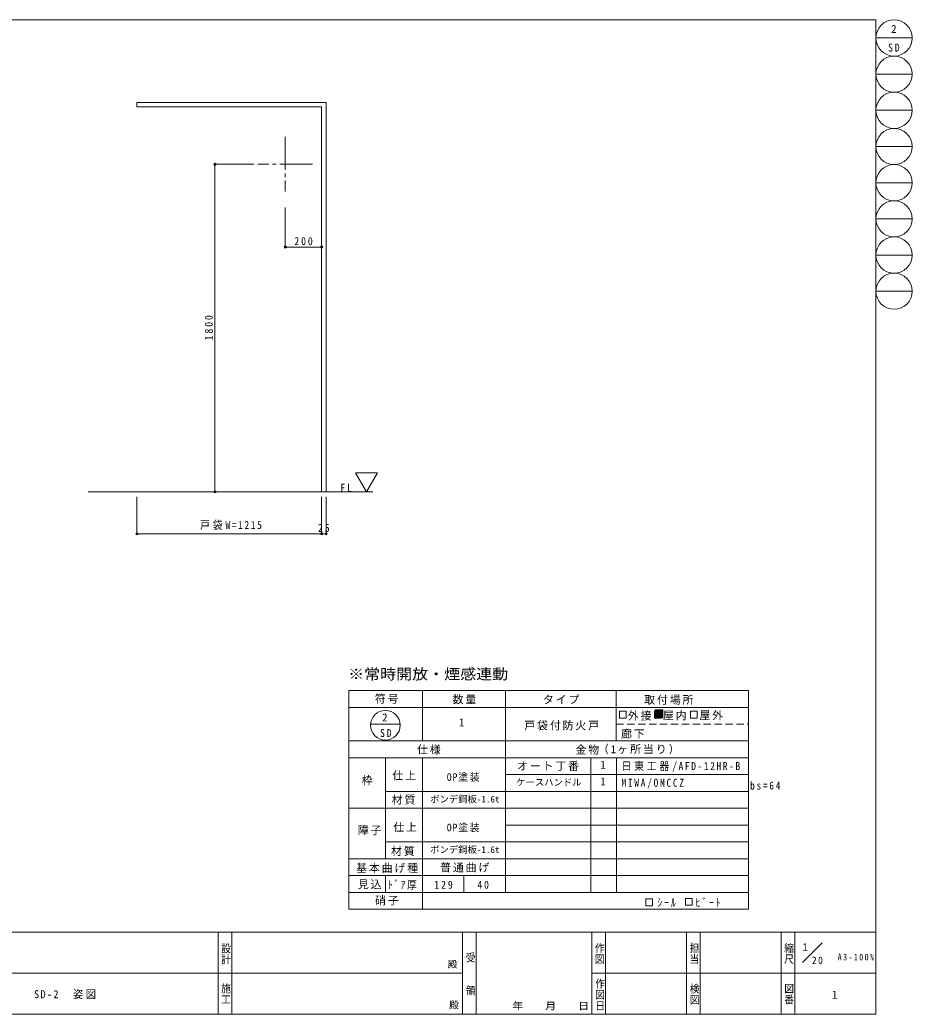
# Model space of a CAD drawing. Units: millimetres on the paper, with parts at other scales. Extents: x 412 to 1654, y -812 to -538.
# Drawn here: x 568.6 to 813.8, y -811.7 to -538.5 of the extents above; entities that cross this region are included whole.
import ezdxf
from ezdxf.enums import TextEntityAlignment as Align

# ---------------------------------------------------------------- set-up
doc = ezdxf.new("R2010")
doc.units = ezdxf.units.MM
doc.header["$PDMODE"] = 32
doc.header["$PDSIZE"] = 0.6
doc.linetypes.add('CHAIN2', pattern=[12, 9, -1, 1, -1])
doc.linetypes.add('DASHED2', pattern=[3, 2, -1])
doc.layers.add('1-9_hojyosen', color=7, linetype='Continuous', lineweight=9)
doc.layers.add('F-0', color=5, linetype='Continuous', lineweight=9)
doc.styles.add('@ＭＳ ゴシック', font='')
doc.styles.add('ＭＳ ゴシック', font='')
doc.styles.get('@ＭＳ ゴシック').set_extended_font_data('@MS Gothic')
doc.styles.get('ＭＳ ゴシック').set_extended_font_data('MS Gothic')

msp = doc.modelspace()

# ---------------------------------------------------------------- linework, layer by layer
at = {"layer": '1-9_hojyosen'}
for p, q in [((600.783, -561.195), (652.783, -561.195)), ((600.783, -561.195), (600.783, -562.445)), ((600.783, -562.445), (651.533, -562.445)), ((651.533, -562.445), (651.533, -668.195)), ((652.783, -561.195), (652.783, -668.195)), ((665.618, -668.195), (587.373, -668.195))]:
    msp.add_line(p, q, dxfattribs=at)
at = {"layer": '1-9_hojyosen', "linetype": 'CHAIN2'}
for p, q in [((641.533, -570.695), (641.533, -585.695)), ((649.033, -578.195), (634.033, -578.195))]:
    msp.add_line(p, q, dxfattribs=at)
at = {"layer": '1-9_hojyosen', "color": 3}
for p, q in [((622.208, -578.195), (632.927, -578.195)), ((622.208, -668.195), (622.208, -578.195)), ((641.533, -600.954), (641.533, -590.083)), ((651.533, -600.954), (651.533, -590.083)), ((651.533, -600.954), (641.533, -600.954)), ((622.208, -668.195), (632.927, -668.195)), ((600.783, -679.747), (600.783, -669.608)), ((651.533, -679.747), (651.533, -669.608)), ((652.783, -679.747), (652.783, -669.608)), ((651.533, -679.747), (600.783, -679.747)), ((652.783, -679.747), (651.533, -679.747))]:
    msp.add_line(p, q, dxfattribs=at)
at = {"layer": '1-9_hojyosen', "color": 5}
for p, q in [((658.979, -722.78), (658.979, -782.886)), ((768.808, -722.78), (658.979, -722.78)), ((679.253, -722.78), (679.253, -736.651)), ((702.02, -778.263), (702.02, -722.78)), ((732.515, -722.78), (732.515, -736.651)), ((768.808, -782.886), (768.808, -722.78)), ((768.808, -727.403), (658.979, -727.403)), ((768.808, -727.403), (658.979, -727.403)), ((664.968, -732.027), (673.104, -732.027)), ((768.808, -736.651), (658.979, -736.651)), ((702.02, -778.263), (702.02, -736.651)), ((768.808, -741.274), (658.979, -741.274)), ((669.116, -741.274), (669.116, -769.016)), ((679.253, -741.274), (679.253, -782.886)), ((725.487, -778.263), (725.487, -741.274)), ((732.578, -778.263), (732.578, -741.274)), ((768.808, -745.898), (702.02, -745.898)), ((768.808, -750.521), (669.116, -750.521)), ((768.808, -755.145), (658.979, -755.145)), ((702.02, -759.769), (768.808, -759.769)), ((768.808, -764.392), (669.116, -764.392)), ((768.808, -769.016), (658.979, -769.016)), ((768.808, -773.639), (658.979, -773.639)), ((669.116, -773.639), (669.116, -778.263)), ((690.637, -773.639), (690.637, -778.263)), ((658.979, -778.263), (768.808, -778.263)), ((658.979, -778.263), (768.808, -778.263)), ((658.979, -782.886), (768.808, -782.886))]:
    msp.add_line(p, q, dxfattribs=at)
at = {"layer": '1-9_hojyosen', "color": 5, "linetype": 'DASHED2'}
for p, q in [((732.515, -732.027), (768.808, -732.027)), ((658.979, -778.263), (702.02, -778.263))]:
    msp.add_line(p, q, dxfattribs=at)
at = {"layer": '1-9_hojyosen'}
msp.add_lwpolyline([(663.881, -668.191), (660.85, -662.941), (666.912, -662.941)], close=True, dxfattribs=at)
at = {"layer": '1-9_hojyosen', "color": 5}
for points in [[(733.365, -730.34), (735.24, -730.34), (735.24, -728.465), (733.365, -728.465)], [(742.987, -730.34), (744.862, -730.34), (744.862, -728.465), (742.987, -728.465)], [(752.897, -730.34), (754.772, -730.34), (754.772, -728.465), (752.897, -728.465)], [(740.621, -781.894), (742.496, -781.894), (742.496, -780.019), (740.621, -780.019)], [(751.509, -781.8), (753.384, -781.8), (753.384, -779.925), (751.509, -779.925)]]:
    msp.add_lwpolyline(points, close=True, dxfattribs=at)
msp.add_circle((669.036, -732.32), 4.079, dxfattribs=at)
at = {"layer": '1-9_hojyosen', "color": 134}
for p in [(622.208, -578.195), (641.533, -600.954), (651.533, -600.954), (622.208, -668.195), (600.783, -679.747), (651.533, -679.747), (652.783, -679.747)]:
    msp.add_point(p, dxfattribs=at)
at = {"layer": 'F-0'}
for p, q in [((411.866, -538.527), (803.866, -538.527)), ((803.866, -538.527), (803.866, -811.69)), ((803.866, -543.497), (813.806, -543.497)), ((803.866, -553.437), (813.806, -553.437)), ((803.866, -563.377), (813.806, -563.377)), ((803.866, -573.317), (813.806, -573.317)), ((803.866, -583.257), (813.806, -583.257)), ((803.866, -593.197), (813.806, -593.197)), ((803.866, -603.137), (813.806, -603.137)), ((803.866, -613.077), (813.806, -613.077)), ((557.416, -789.19), (623.091, -789.19)), ((623.091, -789.19), (690.266, -789.19)), ((690.266, -789.19), (777.833, -789.19)), ((694.016, -789.19), (694.016, -811.69)), ((725.766, -789.19), (725.766, -811.69)), ((729.516, -789.19), (729.516, -811.69)), ((751.8, -789.19), (751.8, -811.69)), ((755.55, -789.19), (755.55, -811.69)), ((777.833, -789.19), (803.866, -789.19)), ((789.08, -792.131), (783.713, -797.498)), ((623.091, -800.44), (557.416, -800.44)), ((690.266, -800.44), (623.091, -800.44)), ((725.766, -800.44), (777.833, -800.44)), ((777.833, -800.44), (803.866, -800.44)), ((803.866, -811.69), (411.866, -811.69))]:
    msp.add_line(p, q, dxfattribs=at)
for points in [[(623.091, -789.19), (623.091, -800.44), (623.091, -811.69)], [(626.841, -789.19), (626.841, -800.44), (626.841, -811.69)], [(690.266, -789.19), (690.266, -800.44), (690.266, -811.69)], [(777.833, -789.19), (777.833, -800.44), (777.833, -811.69)], [(781.583, -789.19), (781.583, -800.44), (781.583, -811.69)]]:
    msp.add_lwpolyline(points, dxfattribs=at)
for centre in [(808.836, -543.497), (808.836, -553.437), (808.836, -563.377), (808.836, -573.317), (808.836, -583.257), (808.836, -593.197), (808.836, -603.137), (808.836, -613.077)]:
    msp.add_circle(centre, 4.97, dxfattribs=at)

# ---------------------------------------------------------------- texts
at = {"layer": '1-9_hojyosen', "style": 'ＭＳ ゴシック'}
for s, height, p in [('2', 2.199, (808.034, -542.752)), ('2', 2.199, (668.143, -731.944)), ('■', 2.199, (742.714, -731.038)), ('1', 2.199, (689.228, -733.292)), ('1', 2.199, (728.136, -744.927)), ('枠', 2.199, (662.54, -749.244)), ('ケースハンドル', 1.833, (704.989, -749.465)), ('1', 2.199, (728.136, -749.51)), ('ボンデ鋼板-1.6t', 1.833, (681.353, -754.098)), ('ボンデ鋼板-1.6t', 1.833, (681.353, -767.968))]:
    msp.add_text(s, height=height, dxfattribs=at).set_placement(p, align=Align.BOTTOM_LEFT)
at = {"layer": '1-9_hojyosen', "style": 'ＭＳ ゴシック', "width": 1.1}
msp.add_text('※常時開放・煙感連動', height=2.933, dxfattribs=at).set_placement((658.798, -720.607), align=Align.BOTTOM_LEFT)
at = {"layer": '1-9_hojyosen', "attachment_point": 7, "style": 'ＭＳ ゴシック'}
for s, insert, char_height in [('\\T1.36;\\W0.9;SD', (807.19, -547.269), 2.199), ('\\T1.38;\\W0.9;200', (644.033, -600.454), 2.199), ('\\T1.36;\\W0.9;FL', (656.666, -668.189), 2.199), ('\\T1.29;\\W0.9;戸袋W=1215', (618.121, -678.655), 2.199), ('\\T1.36;\\W0.9;25', (650.533, -679.247), 2.199), ('\\T1.17;符号', (666.139, -726.407), 2.199), ('\\T1.17;数量', (687.522, -726.559), 2.199), ('\\T1.17;タイプ', (712.352, -726.497), 2.199), ('\\T1.17;取付場所', (740.166, -726.708), 2.199), ('\\T1.17;外接', (735.69, -731.053), 2.199), ('\\T1.17;屋内', (745.314, -730.97), 2.199), ('\\T1.17;屋外', (755.344, -730.946), 2.199), ('\\T1.17;戸袋付防火戸', (707.223, -733.735), 2.199), ('\\T1.36;\\W0.9;SD', (667.573, -735.593), 2.199), ('\\T1.17;廊下', (733.801, -736.06), 2.199), ('\\T1.18;（1ヶ所当り）', (727.445, -740.314), 2.199), ('\\T1.17;仕様', (677.761, -740.37), 2.199), ('\\T1.17;金物', (721.287, -740.419), 2.199), ('\\T1.17;オート丁番', (705.216, -744.869), 2.199), ('\\T1.29;\\W0.9;日東工器/AFD-12HR-B', (733.93, -745.186), 2.199), ('\\T1.17;仕上', (670.982, -747.453), 2.199), ('\\T1.17;\\W0.95;OP塗装', (685.92, -747.847), 2.082), ('\\T1.39;\\W0.85;MIWA/OMCCZ', (733.93, -749.769), 2.199), ('\\T1.38;\\W0.85;bs=64', (769.296, -750.028), 2.199), ('\\T1.17;材質', (670.789, -754.137), 2.199), ('\\T1.17;仕上', (671.237, -761.651), 2.199), ('\\T1.17;\\W0.95;OP塗装', (685.92, -761.718), 2.082), ('\\T1.17;障子', (661.464, -762.533), 2.199), ('\\T1.17;材質', (670.599, -768.263), 2.199), ('\\T1.17;基本曲げ種', (661.008, -772.906), 2.199), ('\\T1.17;普通曲げ', (684.087, -772.755), 2.199), ('\\T1.17;見込', (661.476, -777.384), 2.199), ('\\T1.3;\\W0.9;ﾄﾞｱ厚', (669.739, -777.488), 2.199), ('\\T1.38;\\W0.9;129', (682.498, -777.28), 2.199), ('\\T1.36;\\W0.9;40', (694.328, -777.28), 2.199), ('\\T1.17;硝子', (666.214, -781.839), 2.199), ('\\T1.38;\\W0.9;ｼｰﾙ', (743.793, -782.239), 2.199), ('\\T1.38;\\W0.9;ﾋﾞｰﾄ', (754.256, -782.251), 2.199), ('\\T1.25;\\W0.95;SD-2\u3000姿図', (572.487, -807.565), 2.199)]:
    msp.add_mtext(s, dxfattribs=dict(at, insert=insert, char_height=char_height))
at = {"layer": '1-9_hojyosen', "insert": (621.641, -626.57), "char_height": 2.199, "attachment_point": 7, "rotation": 90, "style": 'ＭＳ ゴシック'}
msp.add_mtext('\\T1.38;\\W0.9;1800', dxfattribs=at)
at = {"layer": 'F-0', "color": 7, "style": '@ＭＳ ゴシック', "width": 1.15}
for s, p in [('作図', (726.363, -792.019)), ('担当', (752.401, -791.977)), ('縮尺', (778.377, -791.992)), ('設計', (623.661, -792.091)), ('受\u3000\u3000領', (690.878, -794.605)), ('作図日', (726.437, -801.791)), ('施工', (623.65, -803.081)), ('検図', (752.435, -803.157)), ('図番', (778.412, -803.125))]:
    msp.add_text(s, height=1.924, rotation=270, dxfattribs=at).set_placement(p, align=Align.BOTTOM_LEFT)
at = {"layer": 'F-0', "color": 7, "style": 'ＭＳ ゴシック'}
for s, height, p in [('1', 2.199, (783.663, -795.051)), ('殿', 1.924, (686.164, -799.512)), ('1', 2.199, (791.785, -808.12)), ('殿', 1.924, (686.558, -810.728))]:
    msp.add_text(s, height=height, dxfattribs=at).set_placement(p, align=Align.BOTTOM_LEFT)
at = {"layer": 'F-0', "color": 7, "style": 'ＭＳ ゴシック', "width": 1.15}
msp.add_text('年\u3000\u3000月\u3000\u3000日', height=1.924, dxfattribs=at).set_placement((703.908, -811.002), align=Align.BOTTOM_LEFT)
at = {"layer": 'F-0', "color": 7, "attachment_point": 7, "style": 'ＭＳ ゴシック'}
for s, insert, char_height in [('\\T1.27;\\W0.95;20', (786.236, -797.994), 2.082), ('\\T1.33;\\W0.9;A3-100%', (793.331, -796.965), 1.822)]:
    msp.add_mtext(s, dxfattribs=dict(at, insert=insert, char_height=char_height))

doc.saveas('drawing.dxf')
